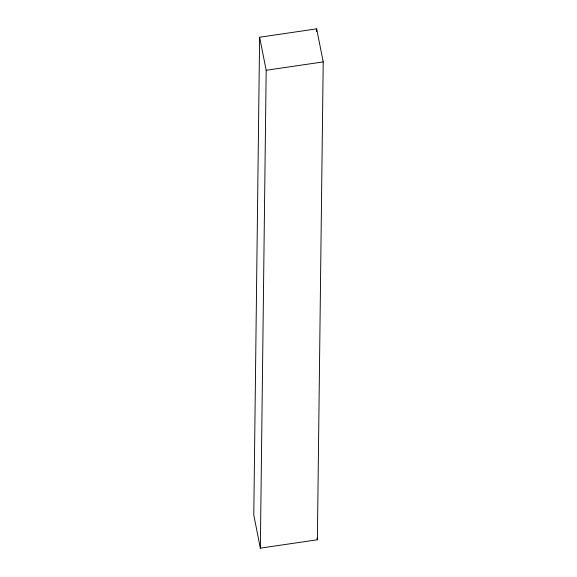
<?xml version="1.0" encoding="UTF-8"?>
<svg xmlns="http://www.w3.org/2000/svg" width="577" height="577" viewBox="0 0 577 577"><rect width="100%" height="100%" fill="white"/><g stroke="black" fill="none" stroke-linecap="round" stroke-linejoin="round"><path stroke-width="0.87" d="M259.621 37.231L253.786 515.102L260.35 548.15L317.379 539.769L323.214 61.898L316.65 28.85L259.621 37.231L266.185 70.279L260.35 548.15M316.622 31.547L316.65 28.85M266.185 70.279L323.214 61.898M317.033 538.031L317.379 539.769"/></g></svg>
